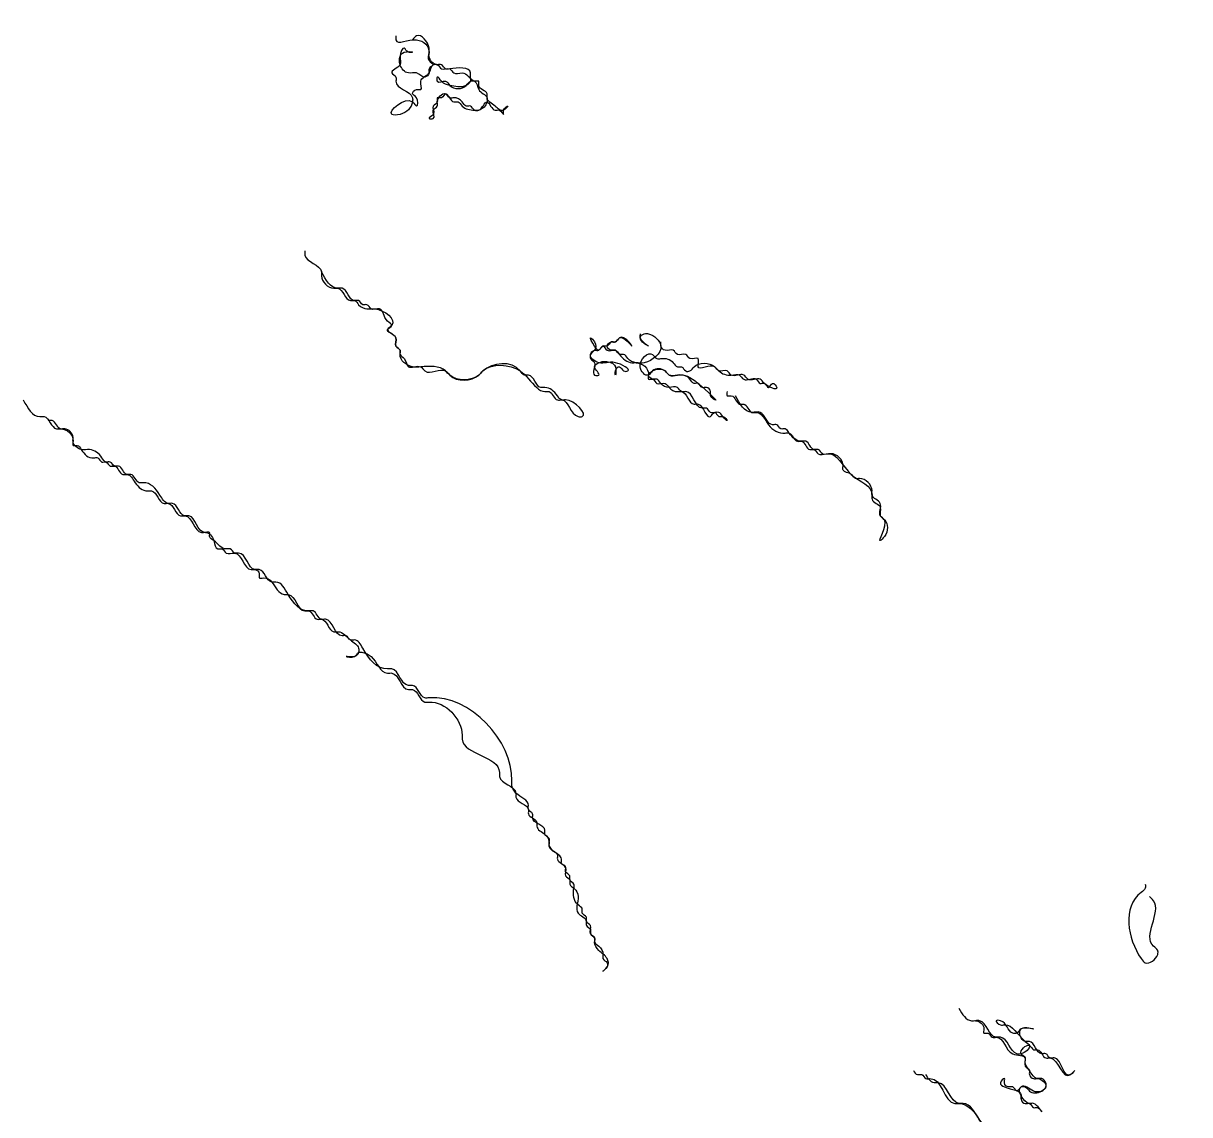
# Model space of a CAD drawing. Header units: metres. Extents: x 0 to 100, y 0 to 141.
# Drawn here: x 62.88 to 69.92, y 81.76 to 88.35 of the extents above; entities that cross this region are included whole.
import ezdxf

# ---------------------------------------------------------------- set-up
doc = ezdxf.new("R2010")
doc.units = ezdxf.units.M

msp = doc.modelspace()

# ---------------------------------------------------------------- linework, layer by layer
for points in [[(65.125, 88.275), (65.125, 88.25), (65.25, 88.25), (65.325, 88.175), (65.325, 88.125), (65.35, 88.1), (65.325, 88.075), (65.325, 88.05), (65.3, 88.025), (65.25, 88.05), (65.2, 88.05), (65.15, 88.1), (65.15, 88.15), (65.175, 88.175), (65.225, 88.175), (65.2, 88.175), (65.175, 88.2), (65.15, 88.15), (65.15, 88.1), (65.1, 88.05), (65.125, 88.025), (65.125, 88), (65.225, 87.9), (65.225, 87.875), (65.15, 87.8), (65.1, 87.8), (65.225, 87.875), (65.25, 87.85), (65.25, 87.9), (65.225, 87.925), (65.25, 87.95), (65.275, 87.95), (65.275, 88), (65.325, 88.05), (65.35, 88.1), (65.375, 88.1), (65.4, 88.075), (65.45, 88.075), (65.475, 88.05), (65.525, 88.05), (65.575, 88), (65.55, 87.975), (65.45, 87.975), (65.4, 88), (65.375, 88.025), (65.375, 88), (65.425, 88), (65.45, 87.975), (65.55, 87.975), (65.575, 88), (65.6, 88), (65.625, 87.95), (65.675, 87.9), (65.675, 87.875), (65.625, 87.825), (65.6, 87.825), (65.575, 87.85), (65.55, 87.85), (65.525, 87.875), (65.475, 87.9), (65.45, 87.9), (65.425, 87.925), (65.4, 87.9), (65.375, 87.9), (65.375, 87.875), (65.35, 87.85), (65.35, 87.8), (65.325, 87.775), (65.35, 87.775), (65.35, 87.825), (65.375, 87.85), (65.375, 87.875), (65.425, 87.925), (65.475, 87.875), (65.5, 87.875), (65.525, 87.85), (65.6, 87.825), (65.625, 87.825), (65.675, 87.875), (65.725, 87.825), (65.75, 87.825), (65.775, 87.8), (65.775, 87.825), (65.8, 87.85), (65.775, 87.825), (65.725, 87.85), (65.675, 87.9), (65.675, 87.925), (65.625, 87.975), (65.625, 88), (65.6, 88), (65.575, 88.025), (65.575, 88.05), (65.45, 88.075), (65.425, 88.075), (65.4, 88.1), (65.375, 88.1), (65.325, 88.15), (65.325, 88.2), (65.25, 88.275), (65.225, 88.25)], [(64.575, 86.975), (64.575, 86.95), (64.675, 86.85), (64.675, 86.825), (64.75, 86.75), (64.775, 86.75), (64.85, 86.675), (64.875, 86.675), (64.9, 86.65), (64.95, 86.625), (65, 86.625), (65.1, 86.525), (65.075, 86.5), (65.125, 86.45), (65.125, 86.4), (65.15, 86.375), (65.15, 86.35), (65.175, 86.325), (65.2, 86.275), (65.275, 86.275), (65.3, 86.25), (65.425, 86.25), (65.45, 86.225), (65.625, 86.225), (65.65, 86.25), (65.875, 86.25), (65.975, 86.15), (66.025, 86.125), (66.05, 86.125), (66.1, 86.075), (66.125, 86.075), (66.225, 85.975), (66.25, 85.975), (66.15, 86.075), (66.125, 86.075), (66.1, 86.1), (66.025, 86.15), (66, 86.15), (65.925, 86.225), (65.9, 86.225), (65.875, 86.25), (65.65, 86.25), (65.625, 86.225), (65.45, 86.225), (65.425, 86.25), (65.275, 86.275), (65.225, 86.275), (65.15, 86.35), (65.15, 86.375), (65.125, 86.4), (65.125, 86.45), (65.075, 86.5), (65.1, 86.525), (65.075, 86.55), (65.025, 86.625), (64.975, 86.625), (64.95, 86.65), (64.925, 86.65), (64.9, 86.675), (64.875, 86.675), (64.8, 86.75), (64.775, 86.75), (64.675, 86.85)], [(66.6, 86.475), (66.6, 86.45), (66.65, 86.4), (66.6, 86.45), (66.625, 86.475), (66.65, 86.475), (66.725, 86.4), (66.625, 86.3), (66.575, 86.3), (66.525, 86.325), (66.5, 86.35), (66.475, 86.35), (66.45, 86.375), (66.425, 86.375), (66.4, 86.4), (66.425, 86.425), (66.45, 86.425), (66.475, 86.45), (66.55, 86.4), (66.5, 86.45), (66.475, 86.45), (66.45, 86.425), (66.425, 86.425), (66.4, 86.4), (66.375, 86.4), (66.35, 86.375), (66.325, 86.4), (66.3, 86.45), (66.325, 86.425), (66.325, 86.375), (66.3, 86.35), (66.3, 86.325), (66.325, 86.3), (66.325, 86.225), (66.35, 86.225), (66.325, 86.275), (66.35, 86.3), (66.425, 86.3), (66.45, 86.275), (66.45, 86.225), (66.45, 86.25), (66.475, 86.275), (66.5, 86.25), (66.525, 86.25), (66.45, 86.3), (66.35, 86.3), (66.3, 86.35), (66.325, 86.375), (66.35, 86.375), (66.375, 86.4), (66.4, 86.375), (66.45, 86.375), (66.475, 86.35), (66.55, 86.3), (66.575, 86.3), (66.65, 86.225), (66.65, 86.2), (66.675, 86.2), (66.7, 86.175), (66.75, 86.175), (66.775, 86.15), (66.825, 86.125), (66.85, 86.125), (66.925, 86.05), (66.95, 86.05), (67.025, 85.975), (67.05, 86), (67.075, 85.975), (67.1, 85.975), (67.125, 85.95), (67.1, 85.975), (67.075, 86), (67.025, 86), (67, 86.025), (66.975, 86.025), (66.875, 86.125), (66.85, 86.125), (66.825, 86.15), (66.775, 86.15), (66.725, 86.175), (66.7, 86.2), (66.675, 86.2), (66.65, 86.225), (66.675, 86.25), (66.75, 86.25), (66.775, 86.225), (66.825, 86.225), (66.95, 86.175), (67.05, 86.075), (67.025, 86.1), (67.025, 86.125), (67, 86.15), (66.975, 86.15), (66.95, 86.175), (66.925, 86.175), (66.9, 86.2), (66.825, 86.225), (66.775, 86.225), (66.75, 86.25), (66.675, 86.25), (66.65, 86.225), (66.6, 86.275), (66.675, 86.35), (66.7, 86.325), (66.725, 86.325), (66.8, 86.3), (66.825, 86.275), (66.85, 86.275), (66.875, 86.25), (66.9, 86.25), (66.925, 86.275), (67.05, 86.275), (67.075, 86.25), (67.15, 86.225), (67.2, 86.225), (67.225, 86.2), (67.3, 86.2), (67.325, 86.175), (67.35, 86.175), (67.375, 86.15), (67.4, 86.175), (67.425, 86.15), (67.35, 86.175), (67.325, 86.2), (67.25, 86.2), (67.225, 86.225), (67.15, 86.225), (67.125, 86.25), (67.075, 86.25), (67.05, 86.275), (66.95, 86.275), (66.95, 86.325), (66.9, 86.325), (66.875, 86.35), (66.825, 86.35), (66.8, 86.375), (66.75, 86.375), (66.725, 86.4), (66.725, 86.425)], [(62.875, 86.075), (62.975, 85.975), (63, 85.975), (63.075, 85.9), (63.1, 85.9), (63.175, 85.825), (63.175, 85.8), (63.2, 85.8), (63.225, 85.775), (63.3, 85.725), (63.325, 85.725), (63.35, 85.7), (63.375, 85.7), (63.4, 85.675), (63.425, 85.675), (63.475, 85.625), (63.5, 85.625), (63.55, 85.575), (63.625, 85.525), (63.65, 85.525), (63.725, 85.45), (63.75, 85.45), (63.825, 85.375), (63.85, 85.375), (63.95, 85.275), (63.975, 85.275), (64.025, 85.225), (64.05, 85.175), (64.075, 85.175), (64.1, 85.15), (64.15, 85.15), (64.25, 85.05), (64.275, 85.05), (64.3, 85.025), (64.3, 85), (64.325, 85), (64.375, 84.975), (64.45, 84.9), (64.475, 84.9), (64.575, 84.8), (64.6, 84.8), (64.65, 84.75), (64.675, 84.75), (64.75, 84.675), (64.775, 84.675), (64.85, 84.625), (64.9, 84.575), (64.9, 84.55), (64.875, 84.525), (64.825, 84.525), (64.875, 84.525), (64.9, 84.55), (64.925, 84.55), (64.975, 84.525), (65.075, 84.425), (65.1, 84.425), (65.2, 84.325), (65.225, 84.325), (65.3, 84.25), (65.325, 84.25), (65.525, 84.05), (65.525, 84.025), (65.75, 83.825), (65.75, 83.8), (65.85, 83.7), (65.85, 83.675), (65.925, 83.6), (65.925, 83.575), (65.975, 83.525), (65.975, 83.5), (66.025, 83.45), (66.05, 83.4), (66.05, 83.375), (66.1, 83.325), (66.1, 83.3), (66.15, 83.25), (66.15, 83.2), (66.175, 83.175), (66.175, 83.15), (66.2, 83.125), (66.225, 83.075), (66.225, 82.975), (66.275, 82.925), (66.275, 82.9), (66.3, 82.875), (66.3, 82.85), (66.325, 82.825), (66.325, 82.8), (66.35, 82.775), (66.375, 82.725), (66.375, 82.7), (66.4, 82.675), (66.4, 82.65), (66.375, 82.625), (66.4, 82.65), (66.4, 82.7), (66.35, 82.75), (66.325, 82.8), (66.325, 82.825), (66.3, 82.85), (66.3, 82.9), (66.275, 82.925), (66.275, 82.95), (66.25, 82.975), (66.25, 83), (66.225, 83.025), (66.2, 83.125), (66.2, 83.15), (66.175, 83.175), (66.175, 83.2), (66.15, 83.225), (66.15, 83.25), (66.125, 83.275), (66.125, 83.3), (66.075, 83.35), (66.05, 83.4), (66.05, 83.425), (66.025, 83.45), (66.025, 83.475), (65.95, 83.55), (65.95, 83.575), (65.925, 83.6), (65.925, 83.625), (65.85, 83.7), (65.825, 83.75), (65.825, 83.775), (65.325, 84.275), (65.3, 84.275), (65.225, 84.35), (65.2, 84.35), (65.1, 84.45), (65.075, 84.45), (64.925, 84.575), (64.875, 84.625), (64.85, 84.625), (64.825, 84.65), (64.8, 84.65), (64.7, 84.75), (64.675, 84.75), (64.625, 84.8), (64.6, 84.8), (64.475, 84.9), (64.4, 84.975), (64.375, 84.975), (64.3, 85.05), (64.275, 85.05), (64.175, 85.15), (64.15, 85.15), (64.125, 85.175), (64.1, 85.175), (64.025, 85.225), (64, 85.25), (64, 85.275), (63.975, 85.275), (63.875, 85.375), (63.85, 85.375), (63.775, 85.45), (63.75, 85.45), (63.7, 85.5), (63.6, 85.575), (63.575, 85.575), (63.525, 85.625), (63.5, 85.625), (63.45, 85.675), (63.425, 85.675), (63.4, 85.7), (63.375, 85.7), (63.35, 85.725), (63.275, 85.775), (63.225, 85.775), (63.175, 85.825), (63.175, 85.85), (63.125, 85.9), (63.1, 85.9), (63.05, 85.95), (63.025, 85.95)], [(67.125, 86.125), (67.125, 86.1), (67.15, 86.1), (67.2, 86.05), (67.225, 86.05), (67.275, 86), (67.3, 86), (67.375, 85.925), (67.475, 85.875), (67.5, 85.875), (67.55, 85.825), (67.575, 85.825), (67.625, 85.775), (67.65, 85.775), (67.675, 85.75), (67.725, 85.75), (67.875, 85.625), (68, 85.5), (68, 85.475), (68.05, 85.425), (68.05, 85.375), (68.075, 85.35), (68.075, 85.25), (68.05, 85.225), (68.075, 85.35), (68.05, 85.375), (68.05, 85.45), (68, 85.5), (68, 85.525), (67.925, 85.6), (67.9, 85.6), (67.875, 85.625), (67.825, 85.65), (67.825, 85.675), (67.75, 85.75), (67.7, 85.75), (67.675, 85.775), (67.65, 85.775), (67.6, 85.825), (67.575, 85.825), (67.5, 85.875), (67.475, 85.9), (67.45, 85.9), (67.425, 85.925), (67.4, 85.925), (67.325, 86), (67.275, 86), (67.175, 86.1)], [(69.65, 83.15), (69.65, 83.125), (69.625, 83.1), (69.625, 82.7), (69.65, 82.675), (69.725, 82.725), (69.725, 82.75), (69.7, 82.775), (69.7, 83.05), (69.675, 83.075)], [(68.525, 82.4), (68.6, 82.325), (68.625, 82.325), (68.675, 82.275), (68.675, 82.25), (68.7, 82.25), (68.725, 82.225), (68.75, 82.225), (68.85, 82.125), (68.925, 82.1), (68.925, 82.05), (68.95, 82.025), (68.95, 82), (68.975, 81.975), (69, 81.975), (69.05, 81.925), (69.025, 81.9), (68.975, 81.9), (68.9, 81.925), (68.875, 81.9), (68.85, 81.925), (68.825, 81.925), (68.8, 81.95), (68.8, 81.975), (68.775, 81.95), (68.8, 81.925), (68.9, 81.875), (68.9, 81.85), (68.925, 81.825), (68.95, 81.825), (68.975, 81.8), (69, 81.8), (69.025, 81.775), (68.975, 81.825), (68.95, 81.825), (68.9, 81.925), (68.925, 81.925), (68.95, 81.9), (69.025, 81.9), (69.05, 81.925), (69.05, 81.95), (69.025, 81.975), (69, 81.975), (68.95, 82.025), (68.925, 82.075), (68.925, 82.1), (68.9, 82.125), (68.95, 82.175), (68.975, 82.15), (69, 82.15), (69.05, 82.1), (69.075, 82.1), (69.2, 82), (69.225, 82.025), (69.2, 82), (69.1, 82.1), (69.075, 82.1), (69.05, 82.125), (69.025, 82.125), (68.95, 82.2), (68.925, 82.2), (68.9, 82.275), (68.975, 82.275), (68.9, 82.275), (68.875, 82.25), (68.85, 82.25), (68.775, 82.325), (68.75, 82.325), (68.775, 82.3), (68.8, 82.3), (68.925, 82.2), (68.95, 82.175), (68.9, 82.125), (68.875, 82.125), (68.775, 82.225), (68.75, 82.225), (68.65, 82.325), (68.625, 82.325)], [(68.25, 82.025), (68.275, 82), (68.3, 82), (68.325, 81.975), (68.35, 81.975), (68.5, 81.825), (68.525, 81.825), (68.65, 81.725), (68.725, 81.65), (68.75, 81.65), (68.925, 81.475), (68.925, 81.425), (69, 81.35), (68.975, 81.325), (69, 81.375), (68.925, 81.45), (68.925, 81.475), (68.9, 81.5), (68.9, 81.525), (68.775, 81.65), (68.75, 81.65), (68.65, 81.725), (68.55, 81.825), (68.525, 81.825), (68.4, 81.95), (68.375, 81.95), (68.325, 82)]]:
    msp.add_spline(points, degree=3)

doc.saveas('drawing.dxf')
